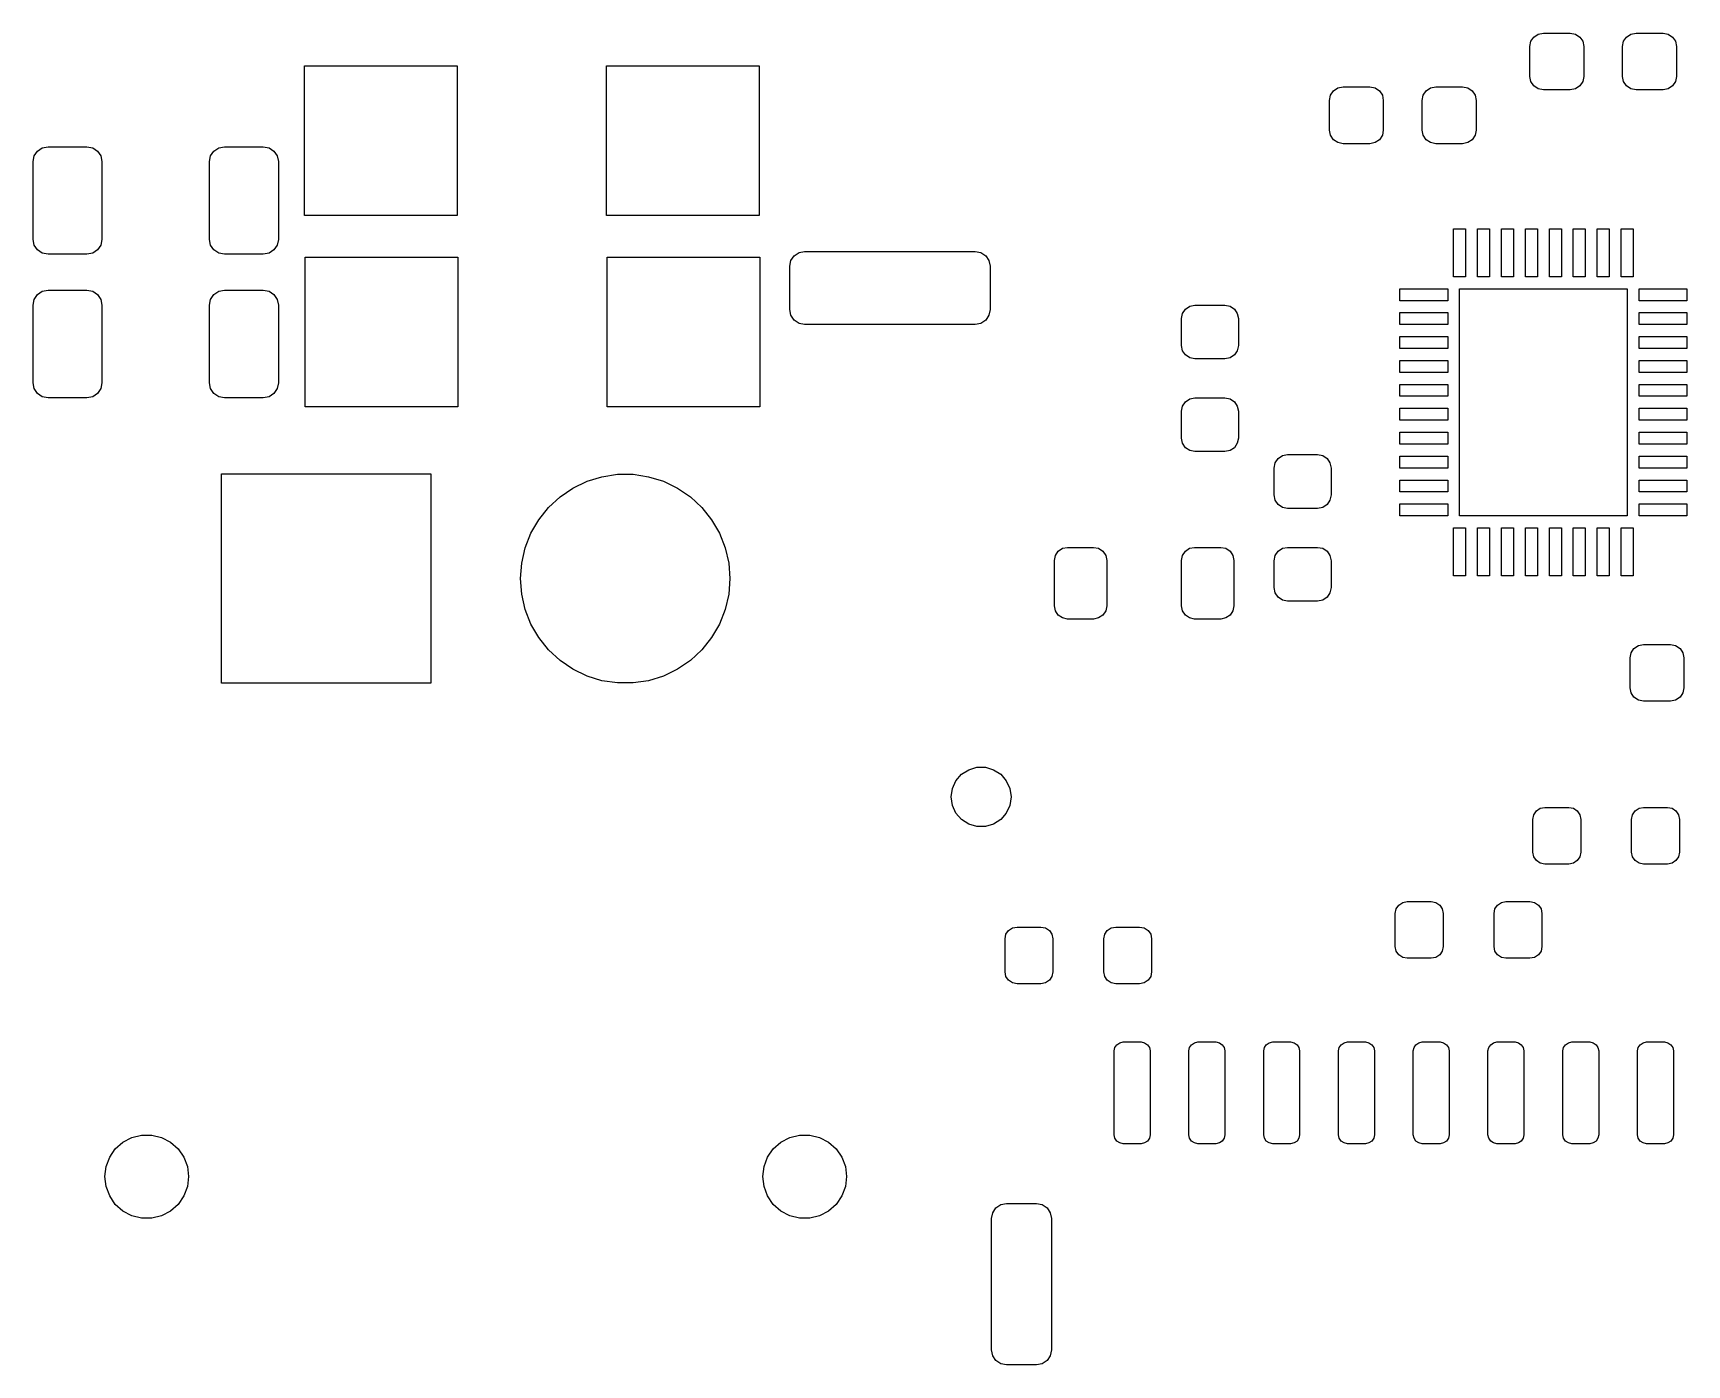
# Model space of a CAD drawing. Extents: x 4.88 to 6.59, y -5.87 to -4.19.
# Drawn here: x 4.884 to 5.972, y -5.866 to -4.989 of the extents above; entities that cross this region are included whole.
import ezdxf

# ---------------------------------------------------------------- set-up
doc = ezdxf.new("R2010")
doc.units = 0
doc.header["$MEASUREMENT"] = 0
doc.layers.add('BLACK', color=7, linetype='CONTINUOUS')

msp = doc.modelspace()

# ---------------------------------------------------------------- linework, layer by layer
at = {"layer": 'BLACK', "linetype": 'CONTINUOUS'}
for p, q in [((5.8691, -4.998), (5.8698, -4.9946)), ((5.8698, -4.9946), (5.8717, -4.9918)), ((5.8717, -4.9918), (5.8746, -4.9898)), ((5.8746, -4.9898), (5.878, -4.9892)), ((5.878, -4.9892), (5.8957, -4.9892)), ((5.8957, -4.9892), (5.8991, -4.9898)), ((5.8991, -4.9898), (5.9019, -4.9918)), ((5.9019, -4.9918), (5.9039, -4.9946)), ((5.9039, -4.9946), (5.9045, -4.998)), ((5.9301, -4.998), (5.9308, -4.9946)), ((5.9308, -4.9946), (5.9327, -4.9918)), ((5.9327, -4.9918), (5.9356, -4.9898)), ((5.9356, -4.9898), (5.939, -4.9892)), ((5.939, -4.9892), (5.9567, -4.9892)), ((5.9567, -4.9892), (5.9601, -4.9898)), ((5.9601, -4.9898), (5.963, -4.9918)), ((5.963, -4.9918), (5.9649, -4.9946)), ((5.9649, -4.9946), (5.9656, -4.998)), ((5.8691, -5.0177), (5.8691, -4.998)), ((5.9045, -4.998), (5.9045, -5.0177)), ((5.9301, -5.0177), (5.9301, -4.998)), ((5.9656, -4.998), (5.9656, -5.0177)), ((5.0625, -5.1092), (5.0625, -5.0108)), ((5.0625, -5.0108), (5.1629, -5.0108)), ((5.1629, -5.0108), (5.1629, -5.1092)), ((5.2613, -5.1092), (5.2613, -5.0108)), ((5.2613, -5.0108), (5.3617, -5.0108)), ((5.3617, -5.0108), (5.3617, -5.1092)), ((5.8698, -5.0211), (5.8691, -5.0177)), ((5.9045, -5.0177), (5.9039, -5.0211)), ((5.9308, -5.0211), (5.9301, -5.0177)), ((5.9656, -5.0177), (5.9649, -5.0211)), ((5.7379, -5.0301), (5.7398, -5.0272)), ((5.7398, -5.0272), (5.7427, -5.0253)), ((5.7427, -5.0253), (5.7461, -5.0246)), ((5.7461, -5.0246), (5.7638, -5.0246)), ((5.7638, -5.0246), (5.7672, -5.0253)), ((5.7672, -5.0253), (5.77, -5.0272)), ((5.77, -5.0272), (5.772, -5.0301)), ((5.7989, -5.0301), (5.8008, -5.0272)), ((5.8008, -5.0272), (5.8037, -5.0253)), ((5.8037, -5.0253), (5.8071, -5.0246)), ((5.8071, -5.0246), (5.8248, -5.0246)), ((5.8248, -5.0246), (5.8282, -5.0253)), ((5.8282, -5.0253), (5.8311, -5.0272)), ((5.8311, -5.0272), (5.833, -5.0301)), ((5.8717, -5.024), (5.8698, -5.0211)), ((5.8746, -5.0259), (5.8717, -5.024)), ((5.878, -5.0266), (5.8746, -5.0259)), ((5.8957, -5.0266), (5.878, -5.0266)), ((5.8991, -5.0259), (5.8957, -5.0266)), ((5.9019, -5.024), (5.8991, -5.0259)), ((5.9039, -5.0211), (5.9019, -5.024)), ((5.9327, -5.024), (5.9308, -5.0211)), ((5.9356, -5.0259), (5.9327, -5.024)), ((5.939, -5.0266), (5.9356, -5.0259)), ((5.9567, -5.0266), (5.939, -5.0266)), ((5.9601, -5.0259), (5.9567, -5.0266)), ((5.963, -5.024), (5.9601, -5.0259)), ((5.9649, -5.0211), (5.963, -5.024)), ((5.7372, -5.0335), (5.7379, -5.0301)), ((5.7372, -5.0531), (5.7372, -5.0335)), ((5.772, -5.0301), (5.7726, -5.0335)), ((5.7726, -5.0335), (5.7726, -5.0531)), ((5.7982, -5.0335), (5.7989, -5.0301)), ((5.7982, -5.0531), (5.7982, -5.0335)), ((5.833, -5.0301), (5.8337, -5.0335)), ((5.8337, -5.0335), (5.8337, -5.0531)), ((5.7379, -5.0565), (5.7372, -5.0531)), ((5.7398, -5.0594), (5.7379, -5.0565)), ((5.7427, -5.0613), (5.7398, -5.0594)), ((5.7461, -5.062), (5.7427, -5.0613)), ((5.7672, -5.0613), (5.7638, -5.062)), ((5.77, -5.0594), (5.7672, -5.0613)), ((5.772, -5.0565), (5.77, -5.0594)), ((5.7726, -5.0531), (5.772, -5.0565)), ((5.7989, -5.0565), (5.7982, -5.0531)), ((5.8008, -5.0594), (5.7989, -5.0565)), ((5.8037, -5.0613), (5.8008, -5.0594)), ((5.8071, -5.062), (5.8037, -5.0613)), ((5.8282, -5.0613), (5.8248, -5.062)), ((5.8311, -5.0594), (5.8282, -5.0613)), ((5.833, -5.0565), (5.8311, -5.0594)), ((5.8337, -5.0531), (5.833, -5.0565)), ((4.8839, -5.0738), (4.8846, -5.0701)), ((4.8846, -5.0701), (4.8867, -5.0669)), ((4.8867, -5.0669), (4.8899, -5.0647)), ((4.8899, -5.0647), (4.8937, -5.064)), ((4.8937, -5.064), (4.9193, -5.064)), ((4.9193, -5.064), (4.9231, -5.0647)), ((4.9231, -5.0647), (4.9263, -5.0669)), ((4.9263, -5.0669), (4.9284, -5.0701)), ((4.9284, -5.0701), (4.9291, -5.0738)), ((5, -5.0738), (5.0007, -5.0701)), ((5.0007, -5.0701), (5.0029, -5.0669)), ((5.0029, -5.0669), (5.0061, -5.0647)), ((5.0061, -5.0647), (5.0098, -5.064)), ((5.0098, -5.064), (5.0354, -5.064)), ((5.0354, -5.064), (5.0392, -5.0647)), ((5.0392, -5.0647), (5.0424, -5.0669)), ((5.0424, -5.0669), (5.0445, -5.0701)), ((5.0445, -5.0701), (5.0453, -5.0738)), ((5.7638, -5.062), (5.7461, -5.062)), ((5.8248, -5.062), (5.8071, -5.062)), ((4.8839, -5.125), (4.8839, -5.0738)), ((4.9291, -5.0738), (4.9291, -5.125)), ((5, -5.125), (5, -5.0738)), ((5.0453, -5.0738), (5.0453, -5.125)), ((5.1629, -5.1092), (5.0625, -5.1092)), ((5.3617, -5.1092), (5.2613, -5.1092)), ((4.8846, -5.1288), (4.8839, -5.125)), ((4.9291, -5.125), (4.9284, -5.1288)), ((5.0007, -5.1288), (5, -5.125)), ((5.0453, -5.125), (5.0445, -5.1288)), ((5.8189, -5.1496), (5.8189, -5.1181)), ((5.8189, -5.1181), (5.8268, -5.1181)), ((5.8268, -5.1181), (5.8268, -5.1496)), ((5.8346, -5.1496), (5.8346, -5.1181)), ((5.8346, -5.1181), (5.8425, -5.1181)), ((5.8425, -5.1181), (5.8425, -5.1496)), ((5.8504, -5.1496), (5.8504, -5.1181)), ((5.8504, -5.1181), (5.8583, -5.1181)), ((5.8583, -5.1181), (5.8583, -5.1496)), ((5.8661, -5.1496), (5.8661, -5.1181)), ((5.8661, -5.1181), (5.874, -5.1181)), ((5.874, -5.1181), (5.874, -5.1496)), ((5.8819, -5.1496), (5.8819, -5.1181)), ((5.8819, -5.1181), (5.8898, -5.1181)), ((5.8898, -5.1181), (5.8898, -5.1496)), ((5.8976, -5.1496), (5.8976, -5.1181)), ((5.8976, -5.1181), (5.9055, -5.1181)), ((5.9055, -5.1181), (5.9055, -5.1496)), ((5.9134, -5.1496), (5.9134, -5.1181)), ((5.9134, -5.1181), (5.9213, -5.1181)), ((5.9213, -5.1181), (5.9213, -5.1496)), ((5.9291, -5.1496), (5.9291, -5.1181)), ((5.9291, -5.1181), (5.937, -5.1181)), ((5.937, -5.1181), (5.937, -5.1496)), ((4.8867, -5.132), (4.8846, -5.1288)), ((4.8899, -5.1341), (4.8867, -5.132)), ((4.8937, -5.1348), (4.8899, -5.1341)), ((4.9193, -5.1348), (4.8937, -5.1348)), ((4.9231, -5.1341), (4.9193, -5.1348)), ((4.9263, -5.132), (4.9231, -5.1341)), ((4.9284, -5.1288), (4.9263, -5.132)), ((5.0029, -5.132), (5.0007, -5.1288)), ((5.0061, -5.1341), (5.0029, -5.132)), ((5.0098, -5.1348), (5.0061, -5.1341)), ((5.0354, -5.1348), (5.0098, -5.1348)), ((5.0392, -5.1341), (5.0354, -5.1348)), ((5.0424, -5.132), (5.0392, -5.1341)), ((5.0445, -5.1288), (5.0424, -5.132)), ((5.063, -5.2352), (5.063, -5.1368)), ((5.063, -5.1368), (5.1634, -5.1368)), ((5.1634, -5.1368), (5.1634, -5.2352)), ((5.2618, -5.2352), (5.2618, -5.1368)), ((5.2618, -5.1368), (5.3622, -5.1368)), ((5.3622, -5.1368), (5.3622, -5.2352)), ((5.3826, -5.1389), (5.3848, -5.1358)), ((5.3848, -5.1358), (5.388, -5.1336)), ((5.388, -5.1336), (5.3917, -5.1329)), ((5.3917, -5.1329), (5.5039, -5.1329)), ((5.5039, -5.1329), (5.5077, -5.1336)), ((5.5077, -5.1336), (5.5109, -5.1358)), ((5.5109, -5.1358), (5.513, -5.1389)), ((5.3819, -5.1427), (5.3826, -5.1389)), ((5.3819, -5.1713), (5.3819, -5.1427)), ((5.513, -5.1389), (5.5138, -5.1427)), ((5.5138, -5.1427), (5.5138, -5.1713)), ((4.8867, -5.1613), (4.8899, -5.1592)), ((4.8899, -5.1592), (4.8937, -5.1585)), ((4.8937, -5.1585), (4.9193, -5.1585)), ((4.9193, -5.1585), (4.9231, -5.1592)), ((4.9231, -5.1592), (4.9263, -5.1613)), ((5.0029, -5.1613), (5.0061, -5.1592)), ((5.0061, -5.1592), (5.0098, -5.1585)), ((5.0098, -5.1585), (5.0354, -5.1585)), ((5.0354, -5.1585), (5.0392, -5.1592)), ((5.0392, -5.1592), (5.0424, -5.1613)), ((5.7835, -5.1654), (5.7835, -5.1575)), ((5.7835, -5.1575), (5.815, -5.1575)), ((5.815, -5.1575), (5.815, -5.1654)), ((5.8268, -5.1496), (5.8189, -5.1496)), ((5.8228, -5.3071), (5.8228, -5.1575)), ((5.8228, -5.1575), (5.9331, -5.1575)), ((5.8425, -5.1496), (5.8346, -5.1496)), ((5.8583, -5.1496), (5.8504, -5.1496)), ((5.874, -5.1496), (5.8661, -5.1496)), ((5.8898, -5.1496), (5.8819, -5.1496)), ((5.9055, -5.1496), (5.8976, -5.1496)), ((5.9213, -5.1496), (5.9134, -5.1496)), ((5.937, -5.1496), (5.9291, -5.1496)), ((5.9331, -5.1575), (5.9331, -5.3071)), ((5.9409, -5.1654), (5.9409, -5.1575)), ((5.9409, -5.1575), (5.9724, -5.1575)), ((5.9724, -5.1575), (5.9724, -5.1654)), ((4.8839, -5.1683), (4.8846, -5.1645)), ((4.8839, -5.2195), (4.8839, -5.1683)), ((4.8846, -5.1645), (4.8867, -5.1613)), ((4.9263, -5.1613), (4.9284, -5.1645)), ((4.9284, -5.1645), (4.9291, -5.1683)), ((4.9291, -5.1683), (4.9291, -5.2195)), ((5, -5.1683), (5.0007, -5.1645)), ((5, -5.2195), (5, -5.1683)), ((5.0007, -5.1645), (5.0029, -5.1613)), ((5.0424, -5.1613), (5.0445, -5.1645)), ((5.0445, -5.1645), (5.0453, -5.1683)), ((5.0453, -5.1683), (5.0453, -5.2195)), ((5.6424, -5.1709), (5.6452, -5.169)), ((5.6452, -5.169), (5.6486, -5.1683)), ((5.6486, -5.1683), (5.6683, -5.1683)), ((5.6683, -5.1683), (5.6717, -5.169)), ((5.6717, -5.169), (5.6746, -5.1709)), ((5.815, -5.1654), (5.7835, -5.1654)), ((5.9724, -5.1654), (5.9409, -5.1654)), ((5.3826, -5.175), (5.3819, -5.1713)), ((5.3848, -5.1782), (5.3826, -5.175)), ((5.388, -5.1804), (5.3848, -5.1782)), ((5.3917, -5.1811), (5.388, -5.1804)), ((5.5039, -5.1811), (5.3917, -5.1811)), ((5.5077, -5.1804), (5.5039, -5.1811)), ((5.5109, -5.1782), (5.5077, -5.1804)), ((5.513, -5.175), (5.5109, -5.1782)), ((5.5138, -5.1713), (5.513, -5.175)), ((5.6398, -5.1772), (5.6404, -5.1738)), ((5.6398, -5.1949), (5.6398, -5.1772)), ((5.6404, -5.1738), (5.6424, -5.1709)), ((5.6746, -5.1709), (5.6765, -5.1738)), ((5.6765, -5.1738), (5.6772, -5.1772)), ((5.6772, -5.1772), (5.6772, -5.1949)), ((5.7835, -5.1811), (5.7835, -5.1732)), ((5.7835, -5.1732), (5.815, -5.1732)), ((5.815, -5.1811), (5.7835, -5.1811)), ((5.815, -5.1732), (5.815, -5.1811)), ((5.9409, -5.1811), (5.9409, -5.1732)), ((5.9409, -5.1732), (5.9724, -5.1732)), ((5.9724, -5.1811), (5.9409, -5.1811)), ((5.9724, -5.1732), (5.9724, -5.1811)), ((5.7835, -5.1969), (5.7835, -5.189)), ((5.7835, -5.189), (5.815, -5.189)), ((5.815, -5.189), (5.815, -5.1969)), ((5.9409, -5.1969), (5.9409, -5.189)), ((5.9409, -5.189), (5.9724, -5.189)), ((5.9724, -5.189), (5.9724, -5.1969)), ((5.6404, -5.1983), (5.6398, -5.1949)), ((5.6424, -5.2011), (5.6404, -5.1983)), ((5.6452, -5.2031), (5.6424, -5.2011)), ((5.6486, -5.2037), (5.6452, -5.2031)), ((5.6717, -5.2031), (5.6683, -5.2037)), ((5.6746, -5.2011), (5.6717, -5.2031)), ((5.6765, -5.1983), (5.6746, -5.2011)), ((5.6772, -5.1949), (5.6765, -5.1983)), ((5.815, -5.1969), (5.7835, -5.1969)), ((5.9724, -5.1969), (5.9409, -5.1969)), ((5.6683, -5.2037), (5.6486, -5.2037)), ((5.7835, -5.2126), (5.7835, -5.2047)), ((5.7835, -5.2047), (5.815, -5.2047)), ((5.815, -5.2126), (5.7835, -5.2126)), ((5.815, -5.2047), (5.815, -5.2126)), ((5.9409, -5.2126), (5.9409, -5.2047)), ((5.9409, -5.2047), (5.9724, -5.2047)), ((5.9724, -5.2126), (5.9409, -5.2126)), ((5.9724, -5.2047), (5.9724, -5.2126)), ((4.8846, -5.2233), (4.8839, -5.2195)), ((4.8867, -5.2264), (4.8846, -5.2233)), ((4.9284, -5.2233), (4.9263, -5.2264)), ((4.9291, -5.2195), (4.9284, -5.2233)), ((5.0007, -5.2233), (5, -5.2195)), ((5.0029, -5.2264), (5.0007, -5.2233)), ((5.0445, -5.2233), (5.0424, -5.2264)), ((5.0453, -5.2195), (5.0445, -5.2233)), ((5.7835, -5.2283), (5.7835, -5.2205)), ((5.7835, -5.2205), (5.815, -5.2205)), ((5.815, -5.2205), (5.815, -5.2283)), ((5.9409, -5.2283), (5.9409, -5.2205)), ((5.9409, -5.2205), (5.9724, -5.2205)), ((5.9724, -5.2205), (5.9724, -5.2283)), ((4.8899, -5.2286), (4.8867, -5.2264)), ((4.8937, -5.2293), (4.8899, -5.2286)), ((4.9193, -5.2293), (4.8937, -5.2293)), ((4.9231, -5.2286), (4.9193, -5.2293)), ((4.9263, -5.2264), (4.9231, -5.2286)), ((5.0061, -5.2286), (5.0029, -5.2264)), ((5.0098, -5.2293), (5.0061, -5.2286)), ((5.0354, -5.2293), (5.0098, -5.2293)), ((5.0392, -5.2286), (5.0354, -5.2293)), ((5.0424, -5.2264), (5.0392, -5.2286)), ((5.1634, -5.2352), (5.063, -5.2352)), ((5.3622, -5.2352), (5.2618, -5.2352)), ((5.6398, -5.2382), (5.6404, -5.2348)), ((5.6404, -5.2348), (5.6424, -5.2319)), ((5.6424, -5.2319), (5.6452, -5.23)), ((5.6452, -5.23), (5.6486, -5.2293)), ((5.6486, -5.2293), (5.6683, -5.2293)), ((5.6683, -5.2293), (5.6717, -5.23)), ((5.6717, -5.23), (5.6746, -5.2319)), ((5.6746, -5.2319), (5.6765, -5.2348)), ((5.6765, -5.2348), (5.6772, -5.2382)), ((5.815, -5.2283), (5.7835, -5.2283)), ((5.9724, -5.2283), (5.9409, -5.2283)), ((5.6398, -5.2559), (5.6398, -5.2382)), ((5.6772, -5.2382), (5.6772, -5.2559)), ((5.7835, -5.2441), (5.7835, -5.2362)), ((5.7835, -5.2362), (5.815, -5.2362)), ((5.815, -5.2441), (5.7835, -5.2441)), ((5.815, -5.2362), (5.815, -5.2441)), ((5.9409, -5.2441), (5.9409, -5.2362)), ((5.9409, -5.2362), (5.9724, -5.2362)), ((5.9724, -5.2441), (5.9409, -5.2441)), ((5.9724, -5.2362), (5.9724, -5.2441)), ((5.6404, -5.2593), (5.6398, -5.2559)), ((5.6772, -5.2559), (5.6765, -5.2593)), ((5.7835, -5.2598), (5.7835, -5.252)), ((5.7835, -5.252), (5.815, -5.252)), ((5.815, -5.252), (5.815, -5.2598)), ((5.9409, -5.2598), (5.9409, -5.252)), ((5.9409, -5.252), (5.9724, -5.252)), ((5.9724, -5.252), (5.9724, -5.2598)), ((5.6424, -5.2622), (5.6404, -5.2593)), ((5.6452, -5.2641), (5.6424, -5.2622)), ((5.6486, -5.2648), (5.6452, -5.2641)), ((5.6683, -5.2648), (5.6486, -5.2648)), ((5.6717, -5.2641), (5.6683, -5.2648)), ((5.6746, -5.2622), (5.6717, -5.2641)), ((5.6765, -5.2593), (5.6746, -5.2622)), ((5.7034, -5.2693), (5.7063, -5.2674)), ((5.7063, -5.2674), (5.7096, -5.2667)), ((5.7096, -5.2667), (5.7293, -5.2667)), ((5.7293, -5.2667), (5.7327, -5.2674)), ((5.7327, -5.2674), (5.7356, -5.2693)), ((5.815, -5.2598), (5.7835, -5.2598)), ((5.7835, -5.2756), (5.7835, -5.2677)), ((5.7835, -5.2677), (5.815, -5.2677)), ((5.815, -5.2677), (5.815, -5.2756)), ((5.9724, -5.2598), (5.9409, -5.2598)), ((5.9409, -5.2756), (5.9409, -5.2677)), ((5.9409, -5.2677), (5.9724, -5.2677)), ((5.9724, -5.2677), (5.9724, -5.2756)), ((5.0079, -5.4173), (5.0079, -5.2795)), ((5.0079, -5.2795), (5.1457, -5.2795)), ((5.1457, -5.2795), (5.1457, -5.4173)), ((5.7008, -5.2756), (5.7015, -5.2722)), ((5.7008, -5.2933), (5.7008, -5.2756)), ((5.7015, -5.2722), (5.7034, -5.2693)), ((5.7356, -5.2693), (5.7375, -5.2722)), ((5.7375, -5.2722), (5.7382, -5.2756)), ((5.7382, -5.2756), (5.7382, -5.2933)), ((5.815, -5.2756), (5.7835, -5.2756)), ((5.9724, -5.2756), (5.9409, -5.2756)), ((5.2307, -5.2946), (5.2392, -5.2888)), ((5.2392, -5.2888), (5.2485, -5.2843)), ((5.2485, -5.2843), (5.2583, -5.2813)), ((5.2583, -5.2813), (5.2685, -5.2797)), ((5.2685, -5.2797), (5.2788, -5.2797)), ((5.2788, -5.2797), (5.289, -5.2813)), ((5.289, -5.2813), (5.2988, -5.2843)), ((5.2988, -5.2843), (5.3081, -5.2888)), ((5.3081, -5.2888), (5.3166, -5.2946)), ((5.7835, -5.2913), (5.7835, -5.2835)), ((5.7835, -5.2835), (5.815, -5.2835)), ((5.815, -5.2835), (5.815, -5.2913)), ((5.9409, -5.2913), (5.9409, -5.2835)), ((5.9409, -5.2835), (5.9724, -5.2835)), ((5.9724, -5.2835), (5.9724, -5.2913)), ((5.2231, -5.3016), (5.2307, -5.2946)), ((5.3166, -5.2946), (5.3241, -5.3016)), ((5.7015, -5.2967), (5.7008, -5.2933)), ((5.7034, -5.2996), (5.7015, -5.2967)), ((5.7063, -5.3015), (5.7034, -5.2996)), ((5.7356, -5.2996), (5.7327, -5.3015)), ((5.7375, -5.2967), (5.7356, -5.2996)), ((5.7382, -5.2933), (5.7375, -5.2967)), ((5.815, -5.2913), (5.7835, -5.2913)), ((5.7835, -5.3071), (5.7835, -5.2992)), ((5.7835, -5.2992), (5.815, -5.2992)), ((5.815, -5.2992), (5.815, -5.3071)), ((5.9724, -5.2913), (5.9409, -5.2913)), ((5.9409, -5.3071), (5.9409, -5.2992)), ((5.9409, -5.2992), (5.9724, -5.2992)), ((5.9724, -5.2992), (5.9724, -5.3071)), ((5.2115, -5.3185), (5.2167, -5.3096)), ((5.2167, -5.3096), (5.2231, -5.3016)), ((5.3241, -5.3016), (5.3305, -5.3096)), ((5.3305, -5.3096), (5.3357, -5.3185)), ((5.7096, -5.3022), (5.7063, -5.3015)), ((5.7293, -5.3022), (5.7096, -5.3022)), ((5.7327, -5.3015), (5.7293, -5.3022)), ((5.815, -5.3071), (5.7835, -5.3071)), ((5.9331, -5.3071), (5.8228, -5.3071)), ((5.9724, -5.3071), (5.9409, -5.3071)), ((5.2078, -5.3281), (5.2115, -5.3185)), ((5.3357, -5.3185), (5.3395, -5.3281)), ((5.8189, -5.3465), (5.8189, -5.315)), ((5.8189, -5.315), (5.8268, -5.315)), ((5.8268, -5.315), (5.8268, -5.3465)), ((5.8346, -5.3465), (5.8346, -5.315)), ((5.8346, -5.315), (5.8425, -5.315)), ((5.8425, -5.315), (5.8425, -5.3465)), ((5.8504, -5.3465), (5.8504, -5.315)), ((5.8504, -5.315), (5.8583, -5.315)), ((5.8583, -5.315), (5.8583, -5.3465)), ((5.8661, -5.3465), (5.8661, -5.315)), ((5.8661, -5.315), (5.874, -5.315)), ((5.874, -5.315), (5.874, -5.3465)), ((5.8819, -5.3465), (5.8819, -5.315)), ((5.8819, -5.315), (5.8898, -5.315)), ((5.8898, -5.315), (5.8898, -5.3465)), ((5.8976, -5.3465), (5.8976, -5.315)), ((5.8976, -5.315), (5.9055, -5.315)), ((5.9055, -5.315), (5.9055, -5.3465)), ((5.9134, -5.3465), (5.9134, -5.315)), ((5.9134, -5.315), (5.9213, -5.315)), ((5.9213, -5.315), (5.9213, -5.3465)), ((5.9291, -5.3465), (5.9291, -5.315)), ((5.9291, -5.315), (5.937, -5.315)), ((5.937, -5.315), (5.937, -5.3465)), ((5.2055, -5.3382), (5.2078, -5.3281)), ((5.3395, -5.3281), (5.3418, -5.3382)), ((5.5561, -5.3364), (5.5568, -5.3331)), ((5.5568, -5.3331), (5.5586, -5.3303)), ((5.5586, -5.3303), (5.5614, -5.3284)), ((5.5614, -5.3284), (5.5647, -5.3278)), ((5.5647, -5.3278), (5.5819, -5.3278)), ((5.5819, -5.3278), (5.5852, -5.3284)), ((5.5852, -5.3284), (5.588, -5.3303)), ((5.588, -5.3303), (5.5899, -5.3331)), ((5.5899, -5.3331), (5.5906, -5.3364)), ((5.6398, -5.3364), (5.6404, -5.3331)), ((5.6404, -5.3331), (5.6423, -5.3303)), ((5.6423, -5.3303), (5.6451, -5.3284)), ((5.6451, -5.3284), (5.6484, -5.3278)), ((5.6484, -5.3278), (5.6656, -5.3278)), ((5.6656, -5.3278), (5.6689, -5.3284)), ((5.6689, -5.3284), (5.6717, -5.3303)), ((5.6717, -5.3303), (5.6736, -5.3331)), ((5.6736, -5.3331), (5.6742, -5.3364)), ((5.7008, -5.3366), (5.7015, -5.3332)), ((5.7015, -5.3332), (5.7034, -5.3304)), ((5.7034, -5.3304), (5.7063, -5.3284)), ((5.7063, -5.3284), (5.7096, -5.3278)), ((5.7096, -5.3278), (5.7293, -5.3278)), ((5.7293, -5.3278), (5.7327, -5.3284)), ((5.7327, -5.3284), (5.7356, -5.3304)), ((5.7356, -5.3304), (5.7375, -5.3332)), ((5.7375, -5.3332), (5.7382, -5.3366)), ((5.2047, -5.3484), (5.2055, -5.3382)), ((5.3418, -5.3382), (5.3425, -5.3484)), ((5.5561, -5.3664), (5.5561, -5.3364)), ((5.5906, -5.3364), (5.5906, -5.3664)), ((5.6398, -5.3664), (5.6398, -5.3364)), ((5.6742, -5.3364), (5.6742, -5.3664)), ((5.7008, -5.3543), (5.7008, -5.3366)), ((5.7382, -5.3366), (5.7382, -5.3543)), ((5.2055, -5.3587), (5.2047, -5.3484)), ((5.3425, -5.3484), (5.3418, -5.3587)), ((5.7015, -5.3577), (5.7008, -5.3543)), ((5.7382, -5.3543), (5.7375, -5.3577)), ((5.8268, -5.3465), (5.8189, -5.3465)), ((5.8425, -5.3465), (5.8346, -5.3465)), ((5.8583, -5.3465), (5.8504, -5.3465)), ((5.874, -5.3465), (5.8661, -5.3465)), ((5.8898, -5.3465), (5.8819, -5.3465)), ((5.9055, -5.3465), (5.8976, -5.3465)), ((5.9213, -5.3465), (5.9134, -5.3465)), ((5.937, -5.3465), (5.9291, -5.3465)), ((5.2078, -5.3687), (5.2055, -5.3587)), ((5.3418, -5.3587), (5.3395, -5.3687)), ((5.5568, -5.3697), (5.5561, -5.3664)), ((5.5906, -5.3664), (5.5899, -5.3697)), ((5.6404, -5.3697), (5.6398, -5.3664)), ((5.6742, -5.3664), (5.6736, -5.3697)), ((5.7034, -5.3606), (5.7015, -5.3577)), ((5.7063, -5.3625), (5.7034, -5.3606)), ((5.7096, -5.3632), (5.7063, -5.3625)), ((5.7293, -5.3632), (5.7096, -5.3632)), ((5.7327, -5.3625), (5.7293, -5.3632)), ((5.7356, -5.3606), (5.7327, -5.3625)), ((5.7375, -5.3577), (5.7356, -5.3606)), ((5.2115, -5.3783), (5.2078, -5.3687)), ((5.3395, -5.3687), (5.3357, -5.3783)), ((5.5586, -5.3725), (5.5568, -5.3697)), ((5.5614, -5.3743), (5.5586, -5.3725)), ((5.5647, -5.375), (5.5614, -5.3743)), ((5.5819, -5.375), (5.5647, -5.375)), ((5.5852, -5.3743), (5.5819, -5.375)), ((5.588, -5.3725), (5.5852, -5.3743)), ((5.5899, -5.3697), (5.588, -5.3725)), ((5.6423, -5.3725), (5.6404, -5.3697)), ((5.6451, -5.3743), (5.6423, -5.3725)), ((5.6484, -5.375), (5.6451, -5.3743)), ((5.6656, -5.375), (5.6484, -5.375)), ((5.6689, -5.3743), (5.6656, -5.375)), ((5.6717, -5.3725), (5.6689, -5.3743)), ((5.6736, -5.3697), (5.6717, -5.3725)), ((5.2167, -5.3872), (5.2115, -5.3783)), ((5.2231, -5.3953), (5.2167, -5.3872)), ((5.3305, -5.3872), (5.3241, -5.3953)), ((5.3357, -5.3783), (5.3305, -5.3872)), ((5.2307, -5.4023), (5.2231, -5.3953)), ((5.3241, -5.3953), (5.3166, -5.4023)), ((5.935, -5.4006), (5.9357, -5.3972)), ((5.9357, -5.3972), (5.9376, -5.3943)), ((5.9376, -5.3943), (5.9405, -5.3924)), ((5.9405, -5.3924), (5.9439, -5.3917)), ((5.9439, -5.3917), (5.9616, -5.3917)), ((5.9616, -5.3917), (5.965, -5.3924)), ((5.965, -5.3924), (5.9679, -5.3943)), ((5.9679, -5.3943), (5.9698, -5.3972)), ((5.9698, -5.3972), (5.9705, -5.4006)), ((5.2392, -5.4081), (5.2307, -5.4023)), ((5.2485, -5.4126), (5.2392, -5.4081)), ((5.3081, -5.4081), (5.2988, -5.4126)), ((5.3166, -5.4023), (5.3081, -5.4081)), ((5.935, -5.4203), (5.935, -5.4006)), ((5.9705, -5.4006), (5.9705, -5.4203)), ((5.1457, -5.4173), (5.0079, -5.4173)), ((5.2583, -5.4156), (5.2485, -5.4126)), ((5.2685, -5.4171), (5.2583, -5.4156)), ((5.2788, -5.4171), (5.2685, -5.4171)), ((5.289, -5.4156), (5.2788, -5.4171)), ((5.2988, -5.4126), (5.289, -5.4156)), ((5.9357, -5.4237), (5.935, -5.4203)), ((5.9705, -5.4203), (5.9698, -5.4237)), ((5.9376, -5.4265), (5.9357, -5.4237)), ((5.9405, -5.4285), (5.9376, -5.4265)), ((5.9439, -5.4291), (5.9405, -5.4285)), ((5.9616, -5.4291), (5.9439, -5.4291)), ((5.965, -5.4285), (5.9616, -5.4291)), ((5.9679, -5.4265), (5.965, -5.4285)), ((5.9698, -5.4237), (5.9679, -5.4265)), ((5.495, -5.4772), (5.4997, -5.4742)), ((5.4997, -5.4742), (5.5051, -5.4726)), ((5.5051, -5.4726), (5.5107, -5.4726)), ((5.5107, -5.4726), (5.5161, -5.4742)), ((5.5161, -5.4742), (5.5208, -5.4772)), ((5.489, -5.4866), (5.4913, -5.4815)), ((5.4913, -5.4815), (5.495, -5.4772)), ((5.5208, -5.4772), (5.5244, -5.4815)), ((5.5244, -5.4815), (5.5268, -5.4866)), ((5.4882, -5.4921), (5.489, -5.4866)), ((5.489, -5.4977), (5.4882, -5.4921)), ((5.5268, -5.4866), (5.5276, -5.4921)), ((5.5276, -5.4921), (5.5268, -5.4977)), ((5.4913, -5.5028), (5.489, -5.4977)), ((5.495, -5.507), (5.4913, -5.5028)), ((5.4997, -5.51), (5.495, -5.507)), ((5.5208, -5.507), (5.5161, -5.51)), ((5.5244, -5.5028), (5.5208, -5.507)), ((5.5268, -5.4977), (5.5244, -5.5028)), ((5.8711, -5.5069), (5.8717, -5.5039)), ((5.8711, -5.5285), (5.8711, -5.5069)), ((5.8717, -5.5039), (5.8734, -5.5013)), ((5.8734, -5.5013), (5.8759, -5.4996)), ((5.8759, -5.4996), (5.8789, -5.499)), ((5.8789, -5.499), (5.8947, -5.499)), ((5.8947, -5.499), (5.8977, -5.4996)), ((5.8977, -5.4996), (5.9003, -5.5013)), ((5.9003, -5.5013), (5.902, -5.5039)), ((5.902, -5.5039), (5.9026, -5.5069)), ((5.9026, -5.5069), (5.9026, -5.5285)), ((5.936, -5.5069), (5.9366, -5.5039)), ((5.936, -5.5285), (5.936, -5.5069)), ((5.9366, -5.5039), (5.9383, -5.5013)), ((5.9383, -5.5013), (5.9409, -5.4996)), ((5.9409, -5.4996), (5.9439, -5.499)), ((5.9439, -5.499), (5.9596, -5.499)), ((5.9596, -5.499), (5.9627, -5.4996)), ((5.9627, -5.4996), (5.9652, -5.5013)), ((5.9652, -5.5013), (5.9669, -5.5039)), ((5.9669, -5.5039), (5.9675, -5.5069)), ((5.9675, -5.5069), (5.9675, -5.5285)), ((5.5051, -5.5116), (5.4997, -5.51)), ((5.5107, -5.5116), (5.5051, -5.5116)), ((5.5161, -5.51), (5.5107, -5.5116)), ((5.8717, -5.5316), (5.8711, -5.5285)), ((5.9026, -5.5285), (5.902, -5.5316)), ((5.9366, -5.5316), (5.936, -5.5285)), ((5.9675, -5.5285), (5.9669, -5.5316)), ((5.8734, -5.5341), (5.8717, -5.5316)), ((5.8759, -5.5358), (5.8734, -5.5341)), ((5.8789, -5.5364), (5.8759, -5.5358)), ((5.8947, -5.5364), (5.8789, -5.5364)), ((5.8977, -5.5358), (5.8947, -5.5364)), ((5.9003, -5.5341), (5.8977, -5.5358)), ((5.902, -5.5316), (5.9003, -5.5341)), ((5.9383, -5.5341), (5.9366, -5.5316)), ((5.9409, -5.5358), (5.9383, -5.5341)), ((5.9439, -5.5364), (5.9409, -5.5358)), ((5.9596, -5.5364), (5.9439, -5.5364)), ((5.9627, -5.5358), (5.9596, -5.5364)), ((5.9652, -5.5341), (5.9627, -5.5358)), ((5.9669, -5.5316), (5.9652, -5.5341)), ((5.7828, -5.5633), (5.7854, -5.5616)), ((5.7854, -5.5616), (5.7884, -5.561)), ((5.7884, -5.561), (5.8041, -5.561)), ((5.8041, -5.561), (5.8071, -5.5616)), ((5.8071, -5.5616), (5.8097, -5.5633)), ((5.8478, -5.5633), (5.8503, -5.5616)), ((5.8503, -5.5616), (5.8533, -5.561)), ((5.8533, -5.561), (5.8691, -5.561)), ((5.8691, -5.561), (5.8721, -5.5616)), ((5.8721, -5.5616), (5.8747, -5.5633)), ((5.7805, -5.5689), (5.7811, -5.5659)), ((5.7805, -5.5906), (5.7805, -5.5689)), ((5.7811, -5.5659), (5.7828, -5.5633)), ((5.8097, -5.5633), (5.8114, -5.5659)), ((5.8114, -5.5659), (5.812, -5.5689)), ((5.812, -5.5689), (5.812, -5.5906)), ((5.8455, -5.5689), (5.8461, -5.5659)), ((5.8455, -5.5906), (5.8455, -5.5689)), ((5.8461, -5.5659), (5.8478, -5.5633)), ((5.8747, -5.5633), (5.8764, -5.5659)), ((5.8764, -5.5659), (5.877, -5.5689)), ((5.877, -5.5689), (5.877, -5.5906)), ((5.5236, -5.5856), (5.5242, -5.5826)), ((5.5242, -5.5826), (5.5259, -5.5801)), ((5.5259, -5.5801), (5.5285, -5.5784)), ((5.5285, -5.5784), (5.5315, -5.5778)), ((5.5315, -5.5778), (5.5472, -5.5778)), ((5.5472, -5.5778), (5.5503, -5.5784)), ((5.5503, -5.5784), (5.5528, -5.5801)), ((5.5528, -5.5801), (5.5545, -5.5826)), ((5.5545, -5.5826), (5.5551, -5.5856)), ((5.5886, -5.5856), (5.5892, -5.5826)), ((5.5892, -5.5826), (5.5909, -5.5801)), ((5.5909, -5.5801), (5.5934, -5.5784)), ((5.5934, -5.5784), (5.5965, -5.5778)), ((5.5965, -5.5778), (5.6122, -5.5778)), ((5.6122, -5.5778), (5.6152, -5.5784)), ((5.6152, -5.5784), (5.6178, -5.5801)), ((5.6178, -5.5801), (5.6195, -5.5826)), ((5.6195, -5.5826), (5.6201, -5.5856)), ((5.5236, -5.6073), (5.5236, -5.5856)), ((5.5551, -5.5856), (5.5551, -5.6073)), ((5.5886, -5.6073), (5.5886, -5.5856)), ((5.6201, -5.5856), (5.6201, -5.6073)), ((5.7811, -5.5936), (5.7805, -5.5906)), ((5.7828, -5.5961), (5.7811, -5.5936)), ((5.8114, -5.5936), (5.8097, -5.5961)), ((5.812, -5.5906), (5.8114, -5.5936)), ((5.8461, -5.5936), (5.8455, -5.5906)), ((5.8478, -5.5961), (5.8461, -5.5936)), ((5.8764, -5.5936), (5.8747, -5.5961)), ((5.877, -5.5906), (5.8764, -5.5936)), ((5.7854, -5.5978), (5.7828, -5.5961)), ((5.7884, -5.5984), (5.7854, -5.5978)), ((5.8041, -5.5984), (5.7884, -5.5984)), ((5.8071, -5.5978), (5.8041, -5.5984)), ((5.8097, -5.5961), (5.8071, -5.5978)), ((5.8503, -5.5978), (5.8478, -5.5961)), ((5.8533, -5.5984), (5.8503, -5.5978)), ((5.8691, -5.5984), (5.8533, -5.5984)), ((5.8721, -5.5978), (5.8691, -5.5984)), ((5.8747, -5.5961), (5.8721, -5.5978)), ((5.5242, -5.6103), (5.5236, -5.6073)), ((5.5259, -5.6129), (5.5242, -5.6103)), ((5.5285, -5.6146), (5.5259, -5.6129)), ((5.5315, -5.6152), (5.5285, -5.6146)), ((5.5472, -5.6152), (5.5315, -5.6152)), ((5.5503, -5.6146), (5.5472, -5.6152)), ((5.5528, -5.6129), (5.5503, -5.6146)), ((5.5545, -5.6103), (5.5528, -5.6129)), ((5.5551, -5.6073), (5.5545, -5.6103)), ((5.5892, -5.6103), (5.5886, -5.6073)), ((5.5909, -5.6129), (5.5892, -5.6103)), ((5.5934, -5.6146), (5.5909, -5.6129)), ((5.5965, -5.6152), (5.5934, -5.6146)), ((5.6122, -5.6152), (5.5965, -5.6152)), ((5.6152, -5.6146), (5.6122, -5.6152)), ((5.6178, -5.6129), (5.6152, -5.6146)), ((5.6195, -5.6103), (5.6178, -5.6129)), ((5.6201, -5.6073), (5.6195, -5.6103)), ((5.5955, -5.6594), (5.5959, -5.6572)), ((5.5955, -5.7146), (5.5955, -5.6594)), ((5.5959, -5.6572), (5.5972, -5.6553)), ((5.5972, -5.6553), (5.5991, -5.654)), ((5.5991, -5.654), (5.6014, -5.6535)), ((5.6014, -5.6535), (5.6132, -5.6535)), ((5.6132, -5.6535), (5.6154, -5.654)), ((5.6154, -5.654), (5.6174, -5.6553)), ((5.6174, -5.6553), (5.6186, -5.6572)), ((5.6186, -5.6572), (5.6191, -5.6594)), ((5.6191, -5.6594), (5.6191, -5.7146)), ((5.6447, -5.6594), (5.6451, -5.6572)), ((5.6447, -5.7146), (5.6447, -5.6594)), ((5.6451, -5.6572), (5.6464, -5.6553)), ((5.6464, -5.6553), (5.6483, -5.654)), ((5.6483, -5.654), (5.6506, -5.6535)), ((5.6506, -5.6535), (5.6624, -5.6535)), ((5.6624, -5.6535), (5.6647, -5.654)), ((5.6647, -5.654), (5.6666, -5.6553)), ((5.6666, -5.6553), (5.6679, -5.6572)), ((5.6679, -5.6572), (5.6683, -5.6594)), ((5.6683, -5.6594), (5.6683, -5.7146)), ((5.6939, -5.6594), (5.6943, -5.6572)), ((5.6939, -5.7146), (5.6939, -5.6594)), ((5.6943, -5.6572), (5.6956, -5.6553)), ((5.6956, -5.6553), (5.6975, -5.654)), ((5.6975, -5.654), (5.6998, -5.6535)), ((5.6998, -5.6535), (5.7116, -5.6535)), ((5.7116, -5.6535), (5.7139, -5.654)), ((5.7139, -5.654), (5.7158, -5.6553)), ((5.7158, -5.6553), (5.7171, -5.6572)), ((5.7171, -5.6572), (5.7175, -5.6594)), ((5.7175, -5.6594), (5.7175, -5.7146)), ((5.7431, -5.6594), (5.7436, -5.6572)), ((5.7431, -5.7146), (5.7431, -5.6594)), ((5.7436, -5.6572), (5.7448, -5.6553)), ((5.7448, -5.6553), (5.7468, -5.654)), ((5.7468, -5.654), (5.749, -5.6535)), ((5.749, -5.6535), (5.7608, -5.6535)), ((5.7608, -5.6535), (5.7631, -5.654)), ((5.7631, -5.654), (5.765, -5.6553)), ((5.765, -5.6553), (5.7663, -5.6572)), ((5.7663, -5.6572), (5.7667, -5.6594)), ((5.7667, -5.6594), (5.7667, -5.7146)), ((5.7923, -5.6594), (5.7928, -5.6572)), ((5.7923, -5.7146), (5.7923, -5.6594)), ((5.7928, -5.6572), (5.7941, -5.6553)), ((5.7941, -5.6553), (5.796, -5.654)), ((5.796, -5.654), (5.7982, -5.6535)), ((5.7982, -5.6535), (5.81, -5.6535)), ((5.81, -5.6535), (5.8123, -5.654)), ((5.8123, -5.654), (5.8142, -5.6553)), ((5.8142, -5.6553), (5.8155, -5.6572)), ((5.8155, -5.6572), (5.8159, -5.6594)), ((5.8159, -5.6594), (5.8159, -5.7146)), ((5.8415, -5.6594), (5.842, -5.6572)), ((5.8415, -5.7146), (5.8415, -5.6594)), ((5.842, -5.6572), (5.8433, -5.6553)), ((5.8433, -5.6553), (5.8452, -5.654)), ((5.8452, -5.654), (5.8474, -5.6535)), ((5.8474, -5.6535), (5.8593, -5.6535)), ((5.8593, -5.6535), (5.8615, -5.654)), ((5.8615, -5.654), (5.8634, -5.6553)), ((5.8634, -5.6553), (5.8647, -5.6572)), ((5.8647, -5.6572), (5.8652, -5.6594)), ((5.8652, -5.6594), (5.8652, -5.7146)), ((5.8907, -5.6594), (5.8912, -5.6572)), ((5.8907, -5.7146), (5.8907, -5.6594)), ((5.8912, -5.6572), (5.8925, -5.6553)), ((5.8925, -5.6553), (5.8944, -5.654)), ((5.8944, -5.654), (5.8967, -5.6535)), ((5.8967, -5.6535), (5.9085, -5.6535)), ((5.9085, -5.6535), (5.9107, -5.654)), ((5.9107, -5.654), (5.9126, -5.6553)), ((5.9126, -5.6553), (5.9139, -5.6572)), ((5.9139, -5.6572), (5.9144, -5.6594)), ((5.9144, -5.6594), (5.9144, -5.7146)), ((5.94, -5.6594), (5.9404, -5.6572)), ((5.94, -5.7146), (5.94, -5.6594)), ((5.9404, -5.6572), (5.9417, -5.6553)), ((5.9417, -5.6553), (5.9436, -5.654)), ((5.9436, -5.654), (5.9459, -5.6535)), ((5.9459, -5.6535), (5.9577, -5.6535)), ((5.9577, -5.6535), (5.9599, -5.654)), ((5.9599, -5.654), (5.9619, -5.6553)), ((5.9619, -5.6553), (5.9631, -5.6572)), ((5.9631, -5.6572), (5.9636, -5.6594)), ((5.9636, -5.6594), (5.9636, -5.7146)), ((4.9489, -5.7164), (4.9553, -5.7148)), ((4.9553, -5.7148), (4.962, -5.7148)), ((4.962, -5.7148), (4.9684, -5.7164)), ((5.382, -5.7164), (5.3884, -5.7148)), ((5.3884, -5.7148), (5.3951, -5.7148)), ((5.3951, -5.7148), (5.4015, -5.7164)), ((5.5959, -5.7168), (5.5955, -5.7146)), ((5.6191, -5.7146), (5.6186, -5.7168)), ((5.6451, -5.7168), (5.6447, -5.7146)), ((5.6683, -5.7146), (5.6679, -5.7168)), ((5.6943, -5.7168), (5.6939, -5.7146)), ((5.7175, -5.7146), (5.7171, -5.7168)), ((5.7436, -5.7168), (5.7431, -5.7146)), ((5.7667, -5.7146), (5.7663, -5.7168)), ((5.7928, -5.7168), (5.7923, -5.7146)), ((5.8159, -5.7146), (5.8155, -5.7168)), ((5.842, -5.7168), (5.8415, -5.7146)), ((5.8652, -5.7146), (5.8647, -5.7168)), ((5.8912, -5.7168), (5.8907, -5.7146)), ((5.9144, -5.7146), (5.9139, -5.7168)), ((5.9404, -5.7168), (5.94, -5.7146)), ((5.9636, -5.7146), (5.9631, -5.7168)), ((4.9343, -5.7293), (4.938, -5.7239)), ((4.938, -5.7239), (4.943, -5.7194)), ((4.943, -5.7194), (4.9489, -5.7164)), ((4.9684, -5.7164), (4.9743, -5.7194)), ((4.9743, -5.7194), (4.9793, -5.7239)), ((4.9793, -5.7239), (4.9831, -5.7293)), ((5.3673, -5.7293), (5.3711, -5.7239)), ((5.3711, -5.7239), (5.3761, -5.7194)), ((5.3761, -5.7194), (5.382, -5.7164)), ((5.4015, -5.7164), (5.4074, -5.7194)), ((5.4074, -5.7194), (5.4124, -5.7239)), ((5.4124, -5.7239), (5.4161, -5.7293)), ((5.5972, -5.7187), (5.5959, -5.7168)), ((5.5991, -5.72), (5.5972, -5.7187)), ((5.6014, -5.7205), (5.5991, -5.72)), ((5.6132, -5.7205), (5.6014, -5.7205)), ((5.6154, -5.72), (5.6132, -5.7205)), ((5.6174, -5.7187), (5.6154, -5.72)), ((5.6186, -5.7168), (5.6174, -5.7187)), ((5.6464, -5.7187), (5.6451, -5.7168)), ((5.6483, -5.72), (5.6464, -5.7187)), ((5.6506, -5.7205), (5.6483, -5.72)), ((5.6624, -5.7205), (5.6506, -5.7205)), ((5.6647, -5.72), (5.6624, -5.7205)), ((5.6666, -5.7187), (5.6647, -5.72)), ((5.6679, -5.7168), (5.6666, -5.7187)), ((5.6956, -5.7187), (5.6943, -5.7168)), ((5.6975, -5.72), (5.6956, -5.7187)), ((5.6998, -5.7205), (5.6975, -5.72)), ((5.7116, -5.7205), (5.6998, -5.7205)), ((5.7139, -5.72), (5.7116, -5.7205)), ((5.7158, -5.7187), (5.7139, -5.72)), ((5.7171, -5.7168), (5.7158, -5.7187)), ((5.7448, -5.7187), (5.7436, -5.7168)), ((5.7468, -5.72), (5.7448, -5.7187)), ((5.749, -5.7205), (5.7468, -5.72)), ((5.7608, -5.7205), (5.749, -5.7205)), ((5.7631, -5.72), (5.7608, -5.7205)), ((5.765, -5.7187), (5.7631, -5.72)), ((5.7663, -5.7168), (5.765, -5.7187)), ((5.7941, -5.7187), (5.7928, -5.7168)), ((5.796, -5.72), (5.7941, -5.7187)), ((5.7982, -5.7205), (5.796, -5.72)), ((5.81, -5.7205), (5.7982, -5.7205)), ((5.8123, -5.72), (5.81, -5.7205)), ((5.8142, -5.7187), (5.8123, -5.72)), ((5.8155, -5.7168), (5.8142, -5.7187)), ((5.8433, -5.7187), (5.842, -5.7168)), ((5.8452, -5.72), (5.8433, -5.7187)), ((5.8474, -5.7205), (5.8452, -5.72)), ((5.8593, -5.7205), (5.8474, -5.7205)), ((5.8615, -5.72), (5.8593, -5.7205)), ((5.8634, -5.7187), (5.8615, -5.72)), ((5.8647, -5.7168), (5.8634, -5.7187)), ((5.8925, -5.7187), (5.8912, -5.7168)), ((5.8944, -5.72), (5.8925, -5.7187)), ((5.8967, -5.7205), (5.8944, -5.72)), ((5.9085, -5.7205), (5.8967, -5.7205)), ((5.9107, -5.72), (5.9085, -5.7205)), ((5.9126, -5.7187), (5.9107, -5.72)), ((5.9139, -5.7168), (5.9126, -5.7187)), ((5.9417, -5.7187), (5.9404, -5.7168)), ((5.9436, -5.72), (5.9417, -5.7187)), ((5.9459, -5.7205), (5.9436, -5.72)), ((5.9577, -5.7205), (5.9459, -5.7205)), ((5.9599, -5.72), (5.9577, -5.7205)), ((5.9619, -5.7187), (5.9599, -5.72)), ((5.9631, -5.7168), (5.9619, -5.7187)), ((4.9311, -5.7421), (4.9319, -5.7355)), ((4.9319, -5.7355), (4.9343, -5.7293)), ((4.9831, -5.7293), (4.9854, -5.7355)), ((4.9854, -5.7355), (4.9862, -5.7421)), ((5.3642, -5.7421), (5.365, -5.7355)), ((5.365, -5.7355), (5.3673, -5.7293)), ((5.4161, -5.7293), (5.4185, -5.7355)), ((5.4185, -5.7355), (5.4193, -5.7421)), ((4.9319, -5.7487), (4.9311, -5.7421)), ((4.9862, -5.7421), (4.9854, -5.7487)), ((5.365, -5.7487), (5.3642, -5.7421)), ((5.4193, -5.7421), (5.4185, -5.7487)), ((4.9343, -5.7549), (4.9319, -5.7487)), ((4.938, -5.7604), (4.9343, -5.7549)), ((4.9831, -5.7549), (4.9793, -5.7604)), ((4.9854, -5.7487), (4.9831, -5.7549)), ((5.3673, -5.7549), (5.365, -5.7487)), ((5.3711, -5.7604), (5.3673, -5.7549)), ((5.4161, -5.7549), (5.4124, -5.7604)), ((5.4185, -5.7487), (5.4161, -5.7549)), ((4.943, -5.7648), (4.938, -5.7604)), ((4.9489, -5.7679), (4.943, -5.7648)), ((4.9553, -5.7695), (4.9489, -5.7679)), ((4.962, -5.7695), (4.9553, -5.7695)), ((4.9684, -5.7679), (4.962, -5.7695)), ((4.9743, -5.7648), (4.9684, -5.7679)), ((4.9793, -5.7604), (4.9743, -5.7648)), ((5.3761, -5.7648), (5.3711, -5.7604)), ((5.382, -5.7679), (5.3761, -5.7648)), ((5.3884, -5.7695), (5.382, -5.7679)), ((5.3951, -5.7695), (5.3884, -5.7695)), ((5.4015, -5.7679), (5.3951, -5.7695)), ((5.4074, -5.7648), (5.4015, -5.7679)), ((5.4124, -5.7604), (5.4074, -5.7648)), ((5.5148, -5.7697), (5.5155, -5.7659)), ((5.5155, -5.7659), (5.5176, -5.7627)), ((5.5176, -5.7627), (5.5208, -5.7606)), ((5.5208, -5.7606), (5.5246, -5.7598)), ((5.5246, -5.7598), (5.5443, -5.7598)), ((5.5443, -5.7598), (5.5481, -5.7606)), ((5.5481, -5.7606), (5.5513, -5.7627)), ((5.5513, -5.7627), (5.5534, -5.7659)), ((5.5534, -5.7659), (5.5541, -5.7697)), ((5.5148, -5.8563), (5.5148, -5.7697)), ((5.5541, -5.7697), (5.5541, -5.8563)), ((5.5155, -5.8601), (5.5148, -5.8563)), ((5.5541, -5.8563), (5.5534, -5.8601)), ((5.5176, -5.8633), (5.5155, -5.8601)), ((5.5208, -5.8654), (5.5176, -5.8633)), ((5.5246, -5.8661), (5.5208, -5.8654)), ((5.5443, -5.8661), (5.5246, -5.8661)), ((5.5481, -5.8654), (5.5443, -5.8661)), ((5.5513, -5.8633), (5.5481, -5.8654)), ((5.5534, -5.8601), (5.5513, -5.8633))]:
    msp.add_line(p, q, dxfattribs=at)

doc.saveas('drawing.dxf')
